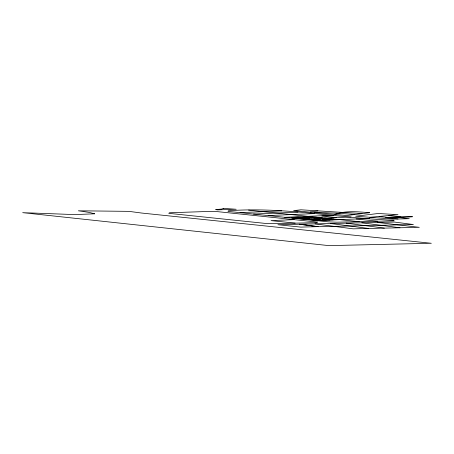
<?xml version="1.0" encoding="UTF-8"?>
<svg xmlns="http://www.w3.org/2000/svg" width="454" height="454" viewBox="0 0 454 454"><rect width="100%" height="100%" fill="white"/><g stroke="black" fill="none" stroke-linecap="round" stroke-linejoin="round"><path stroke-width="0.68" d="M334.848 214.39C346.022 210.344 358.075 211.814 369.669 212.705L346.612 215.531L293.642 210.645L300.883 209.793L343.048 212.438M310.258 211.956L317.885 210.866M369.772 217.301L398.033 214.691L378.278 213.488L355.652 216.218L393.612 219.1L409.298 218.692L396.932 217.239L385.656 217.545L398.027 218.97M281.735 210.866L240.081 212.648M297.994 212.132L253.463 214.044M314.219 213.601L268.166 215.576M295.106 217.727L300.849 217.483M298.017 218.028L303.76 217.784M310.649 217.483L316.398 217.239M300.928 218.329L306.671 218.085M313.566 217.789L319.31 217.54M299.282 218.641L303.255 218.47L296.411 217.761M315.184 217.96L312.443 218.079L305.627 217.37M300.548 218.777L309.583 218.385L297.938 217.177L292.194 217.426L303.839 218.635M316.478 218.09L322.221 217.841M319.389 218.391L325.132 218.141M306.376 219.378L315.405 218.987L321.233 219.594L315.49 219.838L309.662 219.237M322.3 218.692L328.043 218.442M308.601 219.611L312.573 219.435L320.677 220.275M324.502 218.924L321.761 219.044L329.865 219.878M312.579 219.537L318.322 219.288M325.212 218.993L330.955 218.749M328.123 219.293L333.866 219.049M331.034 219.594L336.783 219.35M284.777 217.307L328.634 221.881L336.794 222.182L394.123 220.871L393.788 220.258C338.571 218.266 283.676 206.53 228.283 210.798L228.027 211.394L284.777 217.307L330.96 215.338M333.287 215.582L321.767 216.076L336.522 217.608M292.427 217.931L308.38 217.256L332.606 219.764M324.763 218.107L351.101 216.989M294.118 219.64L271.015 220.616L295.162 223.135M369.539 218.402L316.557 220.621M396.932 217.239L412.499 216.723L387.449 217.426L379.079 216.535M314.656 212.302L338.099 213.267L354.897 214.492M343.451 212.364L362.031 213.601M359.159 221.671L248.537 210.128M306.291 218.527L312.119 219.129M356.061 218.953L377.836 221.24M400.956 216.961L388.862 215.644M399.98 227.766L361.81 222.801M377.405 222.443L419.309 227.323L353.121 228.833L315.025 223.873M346.226 223.158L384.351 228.118M330.631 223.516L368.744 228.476M317.357 222.063L316.756 222.642L272.298 223.657L264.54 223.328L168.746 213.329L169.512 212.756L209.742 211.416L217.92 211.689L317.357 222.063M223.499 208.38L221.683 209.067L215.661 209.583L217.511 209.879L236.194 209.26L223.499 208.38M308.311 217.069L291.184 217.806L316.705 220.445L333.832 219.708L308.311 217.069M94.602 213.8L74.865 214.6L22.7 212.665L328.855 245.62L431.3 243.276L141.529 213.028L128.919 211.36L78.372 210.798L88.99 212.37L94.602 213.8M317.976 226.642L300.837 227.113L277.927 224.724L394.413 222.057L413.418 224.543L318.504 226.711L299.413 224.231L317.976 226.642"/></g></svg>
